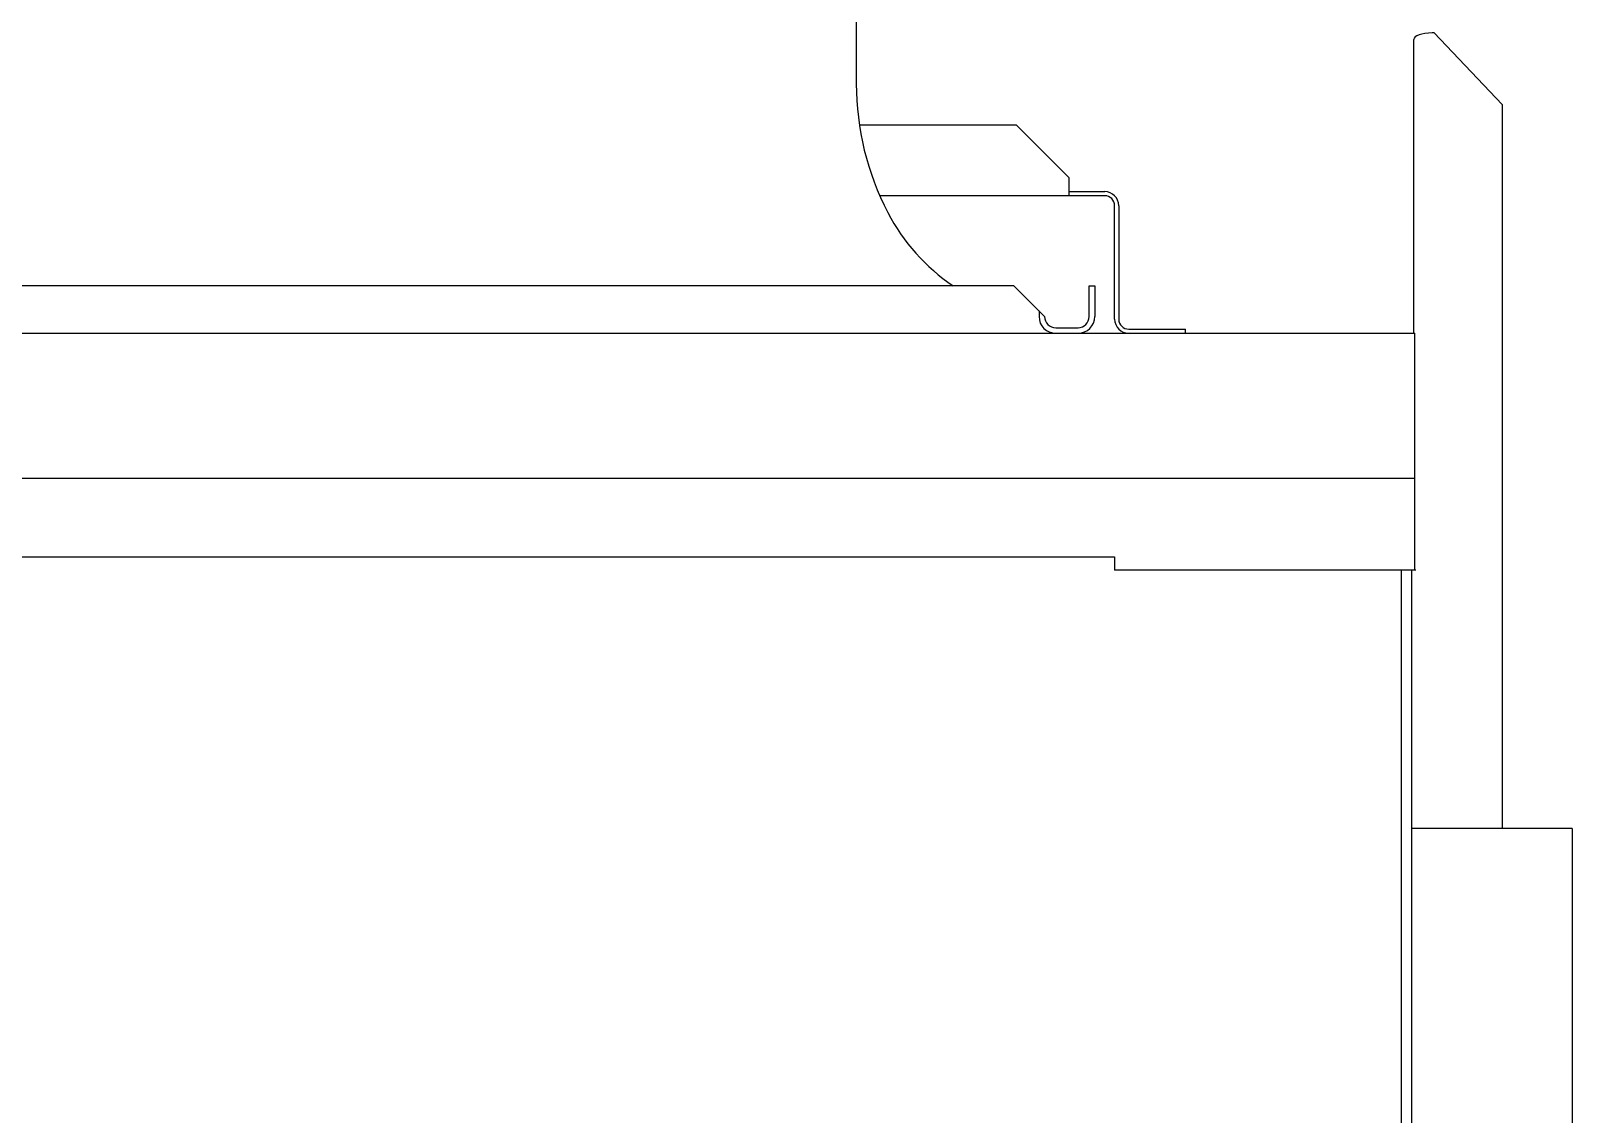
# Model space of a CAD drawing. Header units: millimetres. Extents: x 16950 to 32328, y 19251 to 29476.
# Drawn here: x 17374.01 to 17395.76, y 19585.52 to 19600.81 of the extents above; entities that cross this region are included whole.
import ezdxf

# ---------------------------------------------------------------- set-up
doc = ezdxf.new("R2010")
doc.units = ezdxf.units.MM
doc.header["$LTSCALE"] = 5
doc.layers.add('COIL-CONTROL', color=2, linetype='Continuous')
doc.layers.add('UNIT', color=6, linetype='Continuous')
doc.styles.add('SUBMITTAL', font='romans.shx', dxfattribs={"width": 0.75})
doc.dimstyles.new('SUBMITTAL', dxfattribs={"dimtxt": 0.09375, "dimasz": 0.09375, "dimexe": 0.03125, "dimexo": 0.0625, "dimgap": 0.0625, "dimtad": 0, "dimdec": 4, "dimzin": 4, "dimdsep": 46, "dimlunit": 4, "dimtxsty": 'SUBMITTAL', "dimcen": 0.09375, "dimclre": 6, "dimadec": 0, "dimazin": 0, "dimtfac": 1, "dimtdec": 0, "dimtofl": 0, "dimtmove": 0, "dimatfit": 3, "dimfxl": 0, "dimfrac": 2, "dimtolj": 1, "dimtzin": 4, "dimarcsym": 0})

msp = doc.modelspace()

# ---------------------------------------------------------------- linework, layer by layer
at = {"layer": 'COIL-CONTROL'}
for q in [(17393.5029, 19589.5484), (17395.7646, 19519.5437)]:
    msp.add_line((17395.7646, 19589.5484), q, dxfattribs=at)
at = {"layer": 'UNIT'}
for p, q in [((17385.6598, 19602.8051), (17385.6598, 19600.0641)), ((17393.8164, 19600.782), (17393.7872, 19600.782)), ((17393.8164, 19600.782), (17394.7782, 19599.7711)), ((17393.5282, 19596.542), (17393.5282, 19600.6915)), ((17394.7782, 19599.7711), (17394.7782, 19595.6846)), ((17385.7027, 19599.484), (17387.9154, 19599.484)), ((17387.9154, 19599.484), (17388.6654, 19598.734)), ((17388.6654, 19598.484), (17388.6654, 19598.734)), ((17389.1654, 19598.484), (17385.9908, 19598.484)), ((17388.6654, 19598.542), (17389.1654, 19598.542)), ((17389.3064, 19596.741), (17389.3064, 19598.343)), ((17389.3644, 19598.343), (17389.3644, 19596.741)), ((17387.8842, 19597.2113), (17351.9787, 19597.2113)), ((17387.8842, 19597.2113), (17388.3172, 19596.7782)), ((17388.9472, 19596.7782), (17388.9472, 19597.2113)), ((17388.9472, 19597.2113), (17389.0259, 19597.2113)), ((17389.0259, 19597.2113), (17389.0259, 19596.7782)), ((17388.2385, 19596.857), (17388.2385, 19596.7782)), ((17251.8123, 19596.542), (17393.5423, 19596.542)), ((17388.4747, 19596.6207), (17388.7897, 19596.6207)), ((17389.5054, 19596.6), (17390.3064, 19596.6)), ((17390.3064, 19596.542), (17390.3064, 19596.6)), ((17393.5423, 19595.6846), (17393.5423, 19596.542)), ((17393.5423, 19593.1954), (17393.5423, 19595.6846)), ((17394.7782, 19595.6846), (17394.7782, 19589.5484)), ((17393.5423, 19594.4924), (17251.8123, 19594.4924)), ((17256.0623, 19593.3829), (17389.3064, 19593.3829)), ((17389.3064, 19593.3829), (17389.3064, 19593.1954)), ((17393.5564, 19593.1954), (17389.3064, 19593.1954)), ((17393.3533, 19584.4836), (17393.3533, 19593.1954)), ((17393.5029, 19518.8224), (17393.5029, 19593.1954))]:
    msp.add_line(p, q, dxfattribs=at)
for centre, radius, start, end in [((17389.5968, 19600.0641), 3.937, 180, 207.50184), ((17389.1654, 19598.343), 0.199, 0, 90), ((17389.1654, 19598.343), 0.141, 0, 90), ((17388.619, 19599.5551), 2.8346, 207.50184, 235.77552), ((17388.4747, 19596.7782), 0.2362, 180, 270), ((17388.4747, 19596.7782), 0.1575, 180, 270), ((17388.7897, 19596.7782), 0.2362, 270, 0), ((17388.7897, 19596.7782), 0.1575, 270, 0), ((17389.5054, 19596.741), 0.199, 180, 270), ((17389.5054, 19596.741), 0.141, 180, 270)]:
    msp.add_arc(centre, radius, start, end, dxfattribs=at)
msp.add_ellipse((17393.7872, 19600.6915), major_axis=(-0.259, 0), ratio=0.3493898, start_param=4.712389, end_param=6.2831853, dxfattribs=at)

# ---------------------------------------------------------------- leaders
msp.add_leader([(17251.8755, 19600.7667), (17266.5401, 19614.8826), (17383.7891, 19614.8826)], dimstyle='SUBMITTAL', override={"dimscale": 36, "dimarcsym": 1}, dxfattribs=at)

doc.saveas('drawing.dxf')
